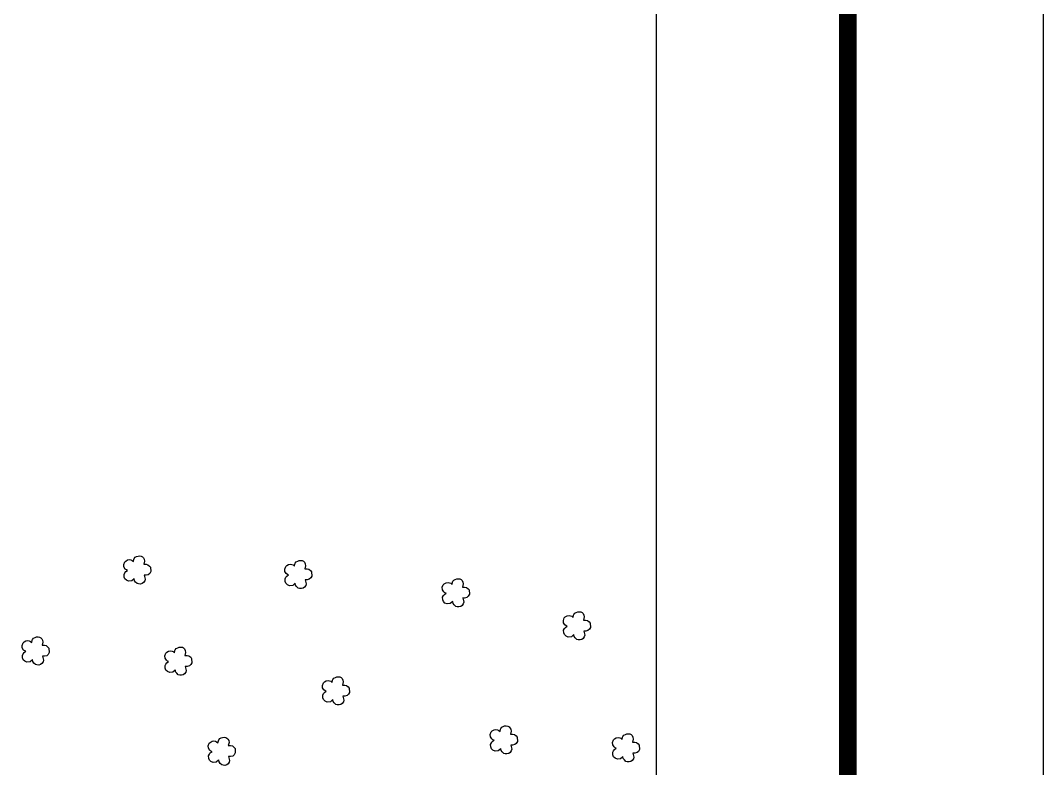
# Model space of a CAD drawing. Header units: inches. Extents: x 722598 to 724698, y 7810443 to 7813413.
# Drawn here: x 724175 to 724698, y 7811558 to 7811940 of the extents above; entities that cross this region are included whole.
import ezdxf

# ---------------------------------------------------------------- set-up
doc = ezdxf.new("R2010")
doc.units = ezdxf.units.IN
doc.header["$MEASUREMENT"] = 0
doc.linetypes.add('CONTINUO', pattern=[0])
doc.linetypes.add('LIN0', pattern=[0])
for name, color, linetype in [('MALHA', 8, 'Continuous'), ('MARGEM', 5, 'Continuous'), ('MATO', 3, 'Continuous')]:
    doc.layers.add(name, color=color, linetype=linetype)

msp = doc.modelspace()

# ---------------------------------------------------------------- linework, layer by layer
at = {"layer": 'MALHA', "color": 8}
msp.add_lwpolyline([(724500, 7812430.4), (724500, 7811466.87)], dxfattribs=at)
at = {"layer": 'MARGEM', "color": 174, "linetype": 'LIN0', "flags": 128}
msp.add_lwpolyline([(724697.93, 7810442.84), (724697.93, 7813412.84), (722597.93, 7813412.84), (722597.93, 7810442.84)], close=True, dxfattribs=at)
at = {"layer": 'MARGEM', "color": 174, "linetype": 'LIN0', "const_width": 9.09, "flags": 128}
msp.add_lwpolyline([(724597.93, 7810777.24), (724597.93, 7813312.84), (722697.93, 7813312.84), (722697.93, 7810777.24)], close=True, dxfattribs=at)
at = {"layer": 'MATO', "linetype": 'CONTINUO'}
for points in [[(724233.34, 7811654.94, 0), (724232.09, 7811653.9, 0), (724230.51, 7811653.71, 0), (724229.38, 7811654.15, 0), (724228.58, 7811654.94, 0), (724228.25, 7811655.84, 0), (724228.16, 7811657.17, 0), (724228.59, 7811658.01, 0), (724229.05, 7811658.63, 0), (724229.96, 7811659.25, 0), (724229.38, 7811659.44, 0), (724228.81, 7811659.91, 0), (724228.13, 7811660.97, 0), (724228.01, 7811662.23, 0), (724228.5, 7811663.55, 0), (724229.01, 7811664.02, 0), (724229.94, 7811664.58, 0), (724230.91, 7811664.72, 0), (724231.69, 7811664.6, 0), (724232.31, 7811664.32, 0), (724232.99, 7811663.71, 0), (724233.19, 7811664.87, 0), (724233.36, 7811665.33, 0), (724233.87, 7811665.97, 0), (724234.62, 7811666.25, 0), (724235.35, 7811666.57, 0), (724236.18, 7811666.65, 0), (724236.96, 7811666.54, 0), (724237.6, 7811666.2, 0), (724238.07, 7811665.69, 0), (724238.48, 7811664.88, 0), (724238.64, 7811663.97, 0), (724238.27, 7811662.35, 0), (724239.4, 7811662.37, 0), (724240.33, 7811662.15, 0), (724241.22, 7811661.45, 0), (724241.71, 7811660.89, 0), (724241.84, 7811658.66, 0), (724241.29, 7811657.67, 0), (724240.57, 7811657.01, 0), (724239.43, 7811656.7, 0), (724238.43, 7811656.79, 0), (724238.96, 7811654.71, 0), (724238.72, 7811653.83, 0), (724238.12, 7811652.98, 0), (724237.46, 7811652.46, 0), (724236.52, 7811652.22, 0), (724235.59, 7811652.28, 0), (724234.89, 7811652.48, 0), (724234.09, 7811653.27, 0), (724233.54, 7811653.97, 0), (724233.38, 7811655.05, 0)], [(724315.59, 7811652.61, 0), (724314.35, 7811651.57, 0), (724312.77, 7811651.38, 0), (724311.64, 7811651.82, 0), (724310.84, 7811652.61, 0), (724310.51, 7811653.51, 0), (724310.42, 7811654.84, 0), (724310.85, 7811655.68, 0), (724311.3, 7811656.3, 0), (724312.22, 7811656.92, 0), (724311.63, 7811657.1, 0), (724311.06, 7811657.58, 0), (724310.39, 7811658.64, 0), (724310.27, 7811659.9, 0), (724310.75, 7811661.21, 0), (724311.26, 7811661.68, 0), (724312.19, 7811662.25, 0), (724313.17, 7811662.38, 0), (724313.95, 7811662.27, 0), (724314.57, 7811661.99, 0), (724315.25, 7811661.38, 0), (724315.45, 7811662.54, 0), (724315.62, 7811663, 0), (724316.13, 7811663.64, 0), (724316.88, 7811663.91, 0), (724317.61, 7811664.24, 0), (724318.44, 7811664.31, 0), (724319.22, 7811664.2, 0), (724319.85, 7811663.87, 0), (724320.33, 7811663.36, 0), (724320.74, 7811662.54, 0), (724320.9, 7811661.64, 0), (724320.52, 7811660.02, 0), (724321.66, 7811660.04, 0), (724322.59, 7811659.81, 0), (724323.47, 7811659.12, 0), (724323.96, 7811658.56, 0), (724324.1, 7811656.33, 0), (724323.55, 7811655.34, 0), (724322.83, 7811654.67, 0), (724321.69, 7811654.37, 0), (724320.69, 7811654.46, 0), (724321.22, 7811652.38, 0), (724320.98, 7811651.5, 0), (724320.38, 7811650.65, 0), (724319.71, 7811650.12, 0), (724318.78, 7811649.89, 0), (724317.84, 7811649.95, 0), (724317.15, 7811650.15, 0), (724316.34, 7811650.93, 0), (724315.8, 7811651.64, 0), (724315.63, 7811652.72, 0)], [(724396.1, 7811643.28, 0), (724394.86, 7811642.24, 0), (724393.27, 7811642.05, 0), (724392.14, 7811642.49, 0), (724391.34, 7811643.28, 0), (724391.01, 7811644.18, 0), (724390.92, 7811645.51, 0), (724391.36, 7811646.35, 0), (724391.81, 7811646.97, 0), (724392.72, 7811647.59, 0), (724392.14, 7811647.78, 0), (724391.57, 7811648.25, 0), (724390.9, 7811649.31, 0), (724390.78, 7811650.57, 0), (724391.26, 7811651.89, 0), (724391.77, 7811652.36, 0), (724392.7, 7811652.92, 0), (724393.68, 7811653.06, 0), (724394.46, 7811652.94, 0), (724395.08, 7811652.66, 0), (724395.75, 7811652.05, 0), (724395.96, 7811653.21, 0), (724396.13, 7811653.67, 0), (724396.63, 7811654.31, 0), (724397.39, 7811654.59, 0), (724398.12, 7811654.91, 0), (724398.95, 7811654.99, 0), (724399.73, 7811654.88, 0), (724400.36, 7811654.54, 0), (724400.83, 7811654.03, 0), (724401.24, 7811653.22, 0), (724401.41, 7811652.31, 0), (724401.03, 7811650.69, 0), (724402.16, 7811650.71, 0), (724403.1, 7811650.49, 0), (724403.98, 7811649.79, 0), (724404.47, 7811649.23, 0), (724404.6, 7811647, 0), (724404.06, 7811646.01, 0), (724403.33, 7811645.35, 0), (724402.19, 7811645.04, 0), (724401.19, 7811645.13, 0), (724401.73, 7811643.05, 0), (724401.48, 7811642.17, 0), (724400.88, 7811641.32, 0), (724400.22, 7811640.8, 0), (724399.28, 7811640.56, 0), (724398.35, 7811640.62, 0), (724397.65, 7811640.82, 0), (724396.85, 7811641.61, 0), (724396.31, 7811642.31, 0), (724396.14, 7811643.39, 0)], [(724457.94, 7811626.38, 0), (724456.7, 7811625.33, 0), (724455.11, 7811625.15, 0), (724453.98, 7811625.59, 0), (724453.18, 7811626.37, 0), (724452.85, 7811627.27, 0), (724452.76, 7811628.6, 0), (724453.19, 7811629.44, 0), (724453.65, 7811630.07, 0), (724454.56, 7811630.68, 0), (724453.98, 7811630.87, 0), (724453.41, 7811631.34, 0), (724452.74, 7811632.4, 0), (724452.62, 7811633.66, 0), (724453.1, 7811634.98, 0), (724453.61, 7811635.45, 0), (724454.54, 7811636.02, 0), (724455.52, 7811636.15, 0), (724456.3, 7811636.04, 0), (724456.91, 7811635.75, 0), (724457.59, 7811635.15, 0), (724457.79, 7811636.3, 0), (724457.97, 7811636.76, 0), (724458.47, 7811637.4, 0), (724459.22, 7811637.68, 0), (724459.96, 7811638, 0), (724460.78, 7811638.08, 0), (724461.57, 7811637.97, 0), (724462.2, 7811637.63, 0), (724462.67, 7811637.12, 0), (724463.08, 7811636.31, 0), (724463.25, 7811635.4, 0), (724462.87, 7811633.79, 0), (724464, 7811633.8, 0), (724464.94, 7811633.58, 0), (724465.82, 7811632.88, 0), (724466.31, 7811632.32, 0), (724466.44, 7811630.1, 0), (724465.9, 7811629.1, 0), (724465.17, 7811628.44, 0), (724464.03, 7811628.13, 0), (724463.03, 7811628.22, 0), (724463.57, 7811626.14, 0), (724463.32, 7811625.26, 0), (724462.72, 7811624.41, 0), (724462.06, 7811623.89, 0), (724461.12, 7811623.66, 0), (724460.19, 7811623.71, 0), (724459.49, 7811623.91, 0), (724458.69, 7811624.7, 0), (724458.15, 7811625.41, 0), (724457.98, 7811626.48, 0)], [(724181.42, 7811613.55, 0), (724180.17, 7811612.5, 0), (724178.59, 7811612.32, 0), (724177.46, 7811612.76, 0), (724176.66, 7811613.55, 0), (724176.33, 7811614.45, 0), (724176.24, 7811615.78, 0), (724176.67, 7811616.62, 0), (724177.12, 7811617.24, 0), (724178.04, 7811617.86, 0), (724177.46, 7811618.04, 0), (724176.88, 7811618.52, 0), (724176.21, 7811619.58, 0), (724176.09, 7811620.84, 0), (724176.58, 7811622.15, 0), (724177.09, 7811622.62, 0), (724178.02, 7811623.19, 0), (724178.99, 7811623.32, 0), (724179.77, 7811623.21, 0), (724180.39, 7811622.93, 0), (724181.07, 7811622.32, 0), (724181.27, 7811623.48, 0), (724181.44, 7811623.94, 0), (724181.95, 7811624.58, 0), (724182.7, 7811624.85, 0), (724183.43, 7811625.18, 0), (724184.26, 7811625.25, 0), (724185.04, 7811625.14, 0), (724185.67, 7811624.81, 0), (724186.15, 7811624.3, 0), (724186.56, 7811623.48, 0), (724186.72, 7811622.58, 0), (724186.35, 7811620.96, 0), (724187.48, 7811620.98, 0), (724188.41, 7811620.75, 0), (724189.3, 7811620.05, 0), (724189.78, 7811619.5, 0), (724189.92, 7811617.27, 0), (724189.37, 7811616.28, 0), (724188.65, 7811615.61, 0), (724187.51, 7811615.31, 0), (724186.51, 7811615.4, 0), (724187.04, 7811613.32, 0), (724186.8, 7811612.43, 0), (724186.2, 7811611.59, 0), (724185.54, 7811611.06, 0), (724184.6, 7811610.83, 0), (724183.66, 7811610.89, 0), (724182.97, 7811611.09, 0), (724182.17, 7811611.87, 0), (724181.62, 7811612.58, 0), (724181.45, 7811613.66, 0)], [(724254.34, 7811608.3, 0), (724253.09, 7811607.26, 0), (724251.51, 7811607.07, 0), (724250.38, 7811607.51, 0), (724249.58, 7811608.3, 0), (724249.25, 7811609.2, 0), (724249.16, 7811610.53, 0), (724249.59, 7811611.37, 0), (724250.05, 7811611.99, 0), (724250.96, 7811612.61, 0), (724250.38, 7811612.8, 0), (724249.81, 7811613.27, 0), (724249.13, 7811614.33, 0), (724249.01, 7811615.59, 0), (724249.5, 7811616.91, 0), (724250.01, 7811617.38, 0), (724250.94, 7811617.94, 0), (724251.92, 7811618.08, 0), (724252.7, 7811617.96, 0), (724253.31, 7811617.68, 0), (724253.99, 7811617.07, 0), (724254.19, 7811618.23, 0), (724254.36, 7811618.69, 0), (724254.87, 7811619.33, 0), (724255.62, 7811619.61, 0), (724256.36, 7811619.93, 0), (724257.18, 7811620.01, 0), (724257.96, 7811619.9, 0), (724258.6, 7811619.56, 0), (724259.07, 7811619.05, 0), (724259.48, 7811618.24, 0), (724259.64, 7811617.33, 0), (724259.27, 7811615.71, 0), (724260.4, 7811615.73, 0), (724261.34, 7811615.51, 0), (724262.22, 7811614.81, 0), (724262.71, 7811614.25, 0), (724262.84, 7811612.02, 0), (724262.3, 7811611.03, 0), (724261.57, 7811610.37, 0), (724260.43, 7811610.06, 0), (724259.43, 7811610.15, 0), (724259.96, 7811608.07, 0), (724259.72, 7811607.19, 0), (724259.12, 7811606.34, 0), (724258.46, 7811605.82, 0), (724257.52, 7811605.58, 0), (724256.59, 7811605.64, 0), (724255.89, 7811605.84, 0), (724255.09, 7811606.63, 0), (724254.54, 7811607.33, 0), (724254.38, 7811608.41, 0)], [(724334.85, 7811593.14, 0), (724333.6, 7811592.1, 0), (724332.02, 7811591.92, 0), (724330.89, 7811592.35, 0), (724330.09, 7811593.14, 0), (724329.76, 7811594.04, 0), (724329.67, 7811595.37, 0), (724330.1, 7811596.21, 0), (724330.56, 7811596.83, 0), (724331.47, 7811597.45, 0), (724330.89, 7811597.64, 0), (724330.32, 7811598.11, 0), (724329.64, 7811599.17, 0), (724329.52, 7811600.43, 0), (724330.01, 7811601.75, 0), (724330.52, 7811602.22, 0), (724331.45, 7811602.79, 0), (724332.42, 7811602.92, 0), (724333.2, 7811602.81, 0), (724333.82, 7811602.52, 0), (724334.5, 7811601.92, 0), (724334.7, 7811603.07, 0), (724334.87, 7811603.53, 0), (724335.38, 7811604.17, 0), (724336.13, 7811604.45, 0), (724336.86, 7811604.77, 0), (724337.69, 7811604.85, 0), (724338.47, 7811604.74, 0), (724339.11, 7811604.4, 0), (724339.58, 7811603.89, 0), (724339.99, 7811603.08, 0), (724340.15, 7811602.17, 0), (724339.78, 7811600.56, 0), (724340.91, 7811600.57, 0), (724341.84, 7811600.35, 0), (724342.73, 7811599.65, 0), (724343.22, 7811599.09, 0), (724343.35, 7811596.87, 0), (724342.8, 7811595.87, 0), (724342.08, 7811595.21, 0), (724340.94, 7811594.9, 0), (724339.94, 7811594.99, 0), (724340.47, 7811592.91, 0), (724340.23, 7811592.03, 0), (724339.63, 7811591.18, 0), (724338.97, 7811590.66, 0), (724338.03, 7811590.43, 0), (724337.1, 7811590.48, 0), (724336.4, 7811590.68, 0), (724335.6, 7811591.47, 0), (724335.05, 7811592.18, 0), (724334.89, 7811593.25, 0)], [(724420.6, 7811568.08, 0), (724419.36, 7811567.03, 0), (724417.78, 7811566.85, 0), (724416.65, 7811567.29, 0), (724415.85, 7811568.07, 0), (724415.52, 7811568.97, 0), (724415.43, 7811570.3, 0), (724415.86, 7811571.14, 0), (724416.31, 7811571.77, 0), (724417.22, 7811572.38, 0), (724416.64, 7811572.57, 0), (724416.07, 7811573.04, 0), (724415.4, 7811574.1, 0), (724415.28, 7811575.36, 0), (724415.76, 7811576.68, 0), (724416.27, 7811577.15, 0), (724417.2, 7811577.72, 0), (724418.18, 7811577.85, 0), (724418.96, 7811577.74, 0), (724419.58, 7811577.45, 0), (724420.25, 7811576.85, 0), (724420.46, 7811578, 0), (724420.63, 7811578.46, 0), (724421.14, 7811579.1, 0), (724421.89, 7811579.38, 0), (724422.62, 7811579.7, 0), (724423.45, 7811579.78, 0), (724424.23, 7811579.67, 0), (724424.86, 7811579.33, 0), (724425.33, 7811578.82, 0), (724425.75, 7811578.01, 0), (724425.91, 7811577.1, 0), (724425.53, 7811575.49, 0), (724426.67, 7811575.5, 0), (724427.6, 7811575.28, 0), (724428.48, 7811574.58, 0), (724428.97, 7811574.02, 0), (724429.11, 7811571.8, 0), (724428.56, 7811570.8, 0), (724427.84, 7811570.14, 0), (724426.7, 7811569.83, 0), (724425.7, 7811569.92, 0), (724426.23, 7811567.84, 0), (724425.99, 7811566.96, 0), (724425.39, 7811566.11, 0), (724424.72, 7811565.59, 0), (724423.78, 7811565.36, 0), (724422.85, 7811565.41, 0), (724422.15, 7811565.61, 0), (724421.35, 7811566.4, 0), (724420.81, 7811567.11, 0), (724420.64, 7811568.18, 0)], [(724276.51, 7811562.25, 0), (724275.26, 7811561.2, 0), (724273.68, 7811561.02, 0), (724272.55, 7811561.46, 0), (724271.75, 7811562.24, 0), (724271.42, 7811563.14, 0), (724271.33, 7811564.47, 0), (724271.76, 7811565.31, 0), (724272.22, 7811565.94, 0), (724273.13, 7811566.55, 0), (724272.55, 7811566.74, 0), (724271.98, 7811567.21, 0), (724271.3, 7811568.27, 0), (724271.18, 7811569.53, 0), (724271.67, 7811570.85, 0), (724272.18, 7811571.32, 0), (724273.11, 7811571.89, 0), (724274.08, 7811572.02, 0), (724274.86, 7811571.91, 0), (724275.48, 7811571.62, 0), (724276.16, 7811571.02, 0), (724276.36, 7811572.17, 0), (724276.53, 7811572.63, 0), (724277.04, 7811573.27, 0), (724277.79, 7811573.55, 0), (724278.53, 7811573.87, 0), (724279.35, 7811573.95, 0), (724280.13, 7811573.84, 0), (724280.77, 7811573.5, 0), (724281.24, 7811572.99, 0), (724281.65, 7811572.18, 0), (724281.81, 7811571.27, 0), (724281.44, 7811569.66, 0), (724282.57, 7811569.67, 0), (724283.51, 7811569.45, 0), (724284.39, 7811568.75, 0), (724284.88, 7811568.19, 0), (724285.01, 7811565.97, 0), (724284.46, 7811564.97, 0), (724283.74, 7811564.31, 0), (724282.6, 7811564, 0), (724281.6, 7811564.09, 0), (724282.13, 7811562.01, 0), (724281.89, 7811561.13, 0), (724281.29, 7811560.28, 0), (724280.63, 7811559.76, 0), (724279.69, 7811559.53, 0), (724278.76, 7811559.58, 0), (724278.06, 7811559.78, 0), (724277.26, 7811560.57, 0), (724276.71, 7811561.28, 0), (724276.55, 7811562.35, 0)], [(724483.03, 7811563.99, 0), (724481.78, 7811562.95, 0), (724480.2, 7811562.77, 0), (724479.07, 7811563.2, 0), (724478.27, 7811563.99, 0), (724477.94, 7811564.89, 0), (724477.85, 7811566.22, 0), (724478.28, 7811567.06, 0), (724478.74, 7811567.68, 0), (724479.65, 7811568.3, 0), (724479.07, 7811568.49, 0), (724478.5, 7811568.96, 0), (724477.82, 7811570.02, 0), (724477.7, 7811571.28, 0), (724478.19, 7811572.6, 0), (724478.7, 7811573.07, 0), (724479.63, 7811573.64, 0), (724480.6, 7811573.77, 0), (724481.38, 7811573.66, 0), (724482, 7811573.37, 0), (724482.68, 7811572.77, 0), (724482.88, 7811573.92, 0), (724483.05, 7811574.38, 0), (724483.56, 7811575.02, 0), (724484.31, 7811575.3, 0), (724485.04, 7811575.62, 0), (724485.87, 7811575.7, 0), (724486.65, 7811575.59, 0), (724487.29, 7811575.25, 0), (724487.76, 7811574.74, 0), (724488.17, 7811573.93, 0), (724488.33, 7811573.02, 0), (724487.96, 7811571.41, 0), (724489.09, 7811571.42, 0), (724490.02, 7811571.2, 0), (724490.91, 7811570.5, 0), (724491.4, 7811569.94, 0), (724491.53, 7811567.72, 0), (724490.98, 7811566.72, 0), (724490.26, 7811566.06, 0), (724489.12, 7811565.75, 0), (724488.12, 7811565.84, 0), (724488.65, 7811563.76, 0), (724488.41, 7811562.88, 0), (724487.81, 7811562.03, 0), (724487.15, 7811561.51, 0), (724486.21, 7811561.28, 0), (724485.28, 7811561.33, 0), (724484.58, 7811561.53, 0), (724483.78, 7811562.32, 0), (724483.23, 7811563.03, 0), (724483.07, 7811564.1, 0)]]:
    msp.add_polyline3d(points, dxfattribs=at)

doc.saveas('drawing.dxf')
